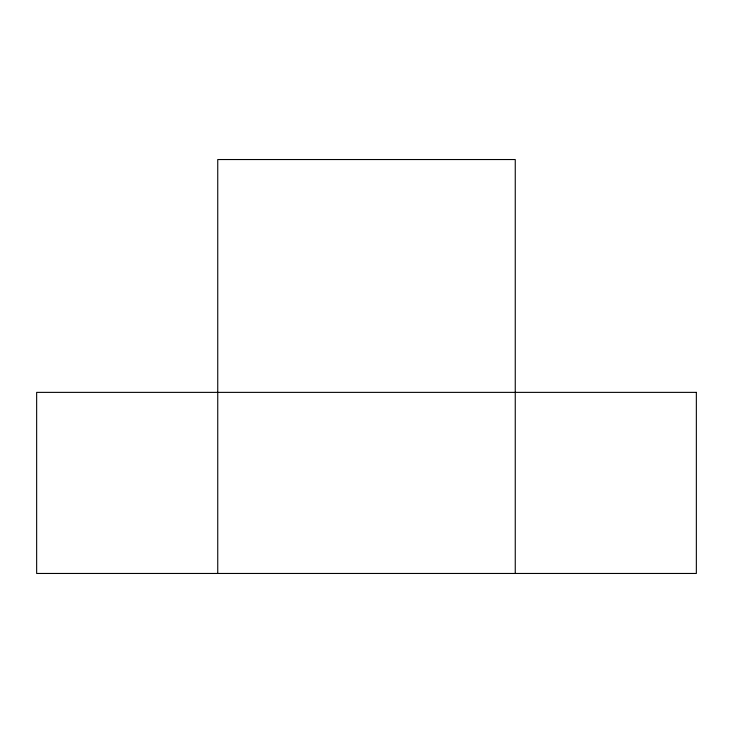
<?xml version="1.0" encoding="UTF-8"?>
<svg xmlns="http://www.w3.org/2000/svg" width="733" height="733" viewBox="0 0 733 733"><rect width="100%" height="100%" fill="white"/><g stroke="black" fill="none" stroke-linecap="round" stroke-linejoin="round"><path stroke-width="1.1" d="M515.253 573.463L515.253 159.537L217.747 159.537L217.747 573.463M696.35 392.375L36.65 392.375L36.65 573.463L696.35 573.463L696.35 392.375"/></g></svg>
